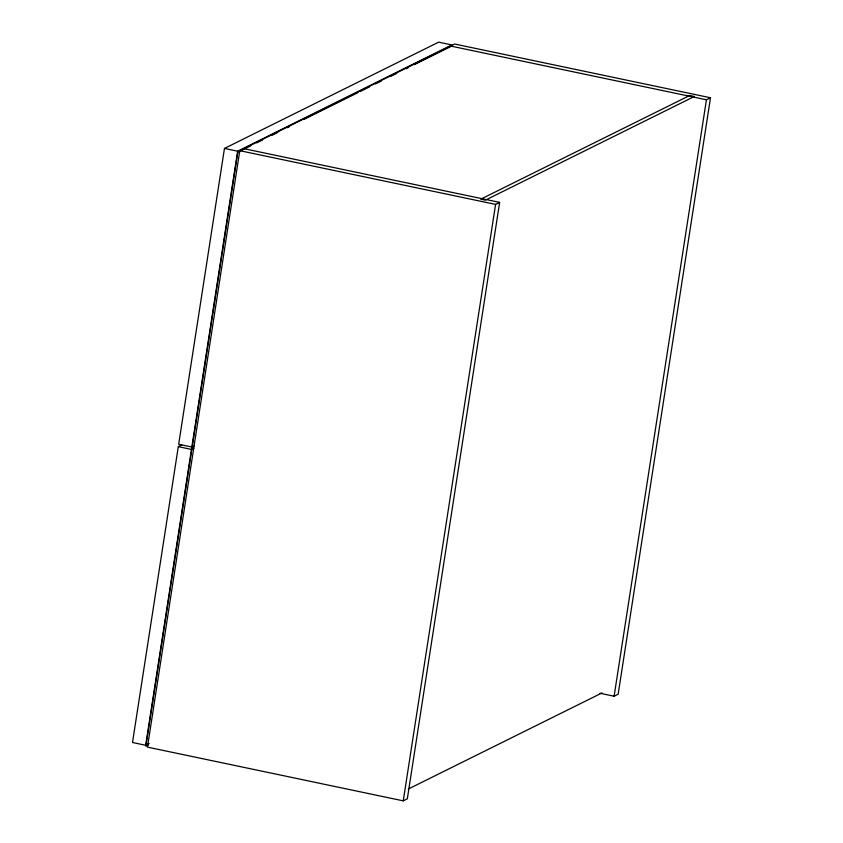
<?xml version="1.0" encoding="UTF-8"?>
<svg xmlns="http://www.w3.org/2000/svg" width="843" height="843" viewBox="0 0 843 843"><rect width="100%" height="100%" fill="white"/><g stroke="black" fill="none" stroke-linecap="round" stroke-linejoin="round"><path stroke-width="1.26" d="M181.835 444.904L178.305 446.653L132.499 742.493L145.681 745.265L149.211 743.515M224.47 148.431L237.642 151.203L451.837 44.921L438.666 42.15L224.47 148.431L178.674 444.272L191.846 447.032L194.196 445.873M145.681 745.265L191.477 449.424L193.827 448.255M191.846 447.032L237.642 151.203M599.963 693.262L614.104 696.223L618.161 694.21L710.501 97.767L454.704 44.036L239.791 150.676L147.462 747.119L403.249 800.85L407.317 798.837L499.646 202.383L243.859 148.653M403.249 800.85L495.589 204.396L499.646 202.383M614.104 696.223L706.434 99.78L710.501 97.767M250.761 145.786L237.821 152.214L145.85 746.276L148.21 745.107M256.651 142.867L262.531 139.949M271.952 135.28L277.832 132.362M287.252 127.683L289.602 126.524M303.722 119.516L357.864 92.646M360.214 91.487L369.634 86.808M375.514 83.889L381.394 80.97M390.815 76.302L396.695 73.383M406.115 68.704L408.465 67.535M414.356 64.616L452.017 45.933M408.318 789.027L601.997 692.925M450.647 46.049L706.434 99.78M239.791 150.676L495.589 204.396M178.305 446.653L191.477 449.424M689.69 95.501L480.742 199.18L485.399 200.149L694.337 96.481L689.69 95.501"/></g></svg>
